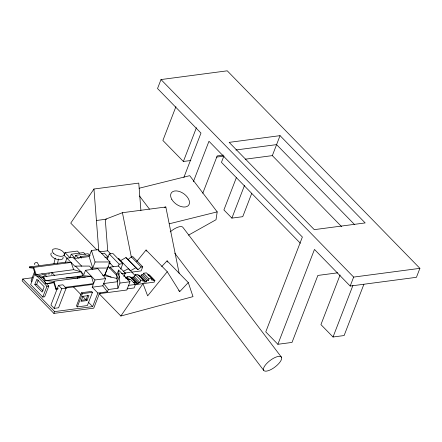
<?xml version="1.0" encoding="UTF-8"?>
<svg xmlns="http://www.w3.org/2000/svg" width="442" height="442" viewBox="0 0 442 442"><rect width="100%" height="100%" fill="white"/><g stroke="black" fill="none" stroke-linecap="round" stroke-linejoin="round"><path stroke-width="0.66" d="M51.819 274.532L51.907 272.543L54.548 275.311M139.142 188.237L189.712 175.667L217.193 211.884L216.011 219.74L188.502 235.155M55.244 258.139L53.93 263.714M58.499 258.968L57.477 263.554M32.305 277.753L22.791 279.007L22.1 280.792L53.907 313.406L93.765 308.146L99.362 293.643L126.804 290.018L129.992 281.753L118.616 270.09L116.622 275.255L117.948 288.245L108.351 289.51L103.704 283.543L117.285 281.747L119.279 276.587M34.603 271.554L31.084 280.676L31.929 281.543M34.807 284.549L36.863 279.228L44.206 286.753L42.15 292.079L34.807 284.549L36.675 284.305L43.095 290.891M36.675 284.305L38.272 280.162M42.791 297.035L46.924 286.322L48.786 286.079L44.653 296.786L42.791 297.035L30.653 284.593L34.785 273.88L35.719 274.836M79.604 253.321L77.394 251.056L65.04 252.686L64.035 255.288L75.278 266.708L75.51 266.101L89.444 266.073L92.605 269.311M65.239 262.598L66.946 258.167L73.129 257.349L81.764 266.2M55.891 289.278L56.178 288.538L53.963 281.211L45.526 280.676L43.67 276.747L36.233 274.609L33.703 267.377L29.41 266.985L29.448 267.753L33.354 268.195L35.609 275.664L43.443 277.907L45.659 283.681L53.764 282.642L55.891 289.278L57.93 289.007M58.515 285.377L50.935 305.024L54.189 308.361L58.571 307.781L66.151 288.134L62.897 284.797L58.515 285.377L61.77 288.714L66.151 288.134M85.35 254.404L83.582 252.592L71.234 254.222L69.902 257.675L65.04 252.686M54.189 308.361L61.77 288.714M89.897 255.581L88.085 253.719L75.731 255.349L74.77 257.846L71.234 254.222M53.907 313.406L54.598 311.616L92.649 306.593L97.875 293.052L107.472 291.786L108.351 289.51M79.836 257.857L80.306 256.636L90.052 255.349M91.461 250.498L95.063 261.995L92.721 268.067L89.118 256.57L91.461 250.498L97.997 249.636L110.019 261.962L104.655 275.294M107.472 291.786L102.826 285.814L105.621 278.57L97.897 268.648L85.527 270.283L83.842 274.642L75.51 266.101M193.347 181.739L208.967 141.263L302.372 237.034L265.769 331.887L277.869 344.29L314.466 249.437L350.186 286.057L416.436 277.311L419.9 268.344L227.249 70.819L160.998 79.56L157.534 88.533L200.983 133.081L183.878 177.408M81.549 292.731L76.433 305.991L77.317 306.897L87.339 305.577L92.455 292.317L91.571 291.411L81.549 292.731L82.433 293.637L92.455 292.317M77.317 306.897L82.433 293.637M81.439 300.273L86.096 299.654L87.798 295.256M86.986 300.56L88.925 295.532L82.93 296.322L80.991 301.35L86.986 300.56L86.096 299.654M97.875 293.052L92.185 287.217L93.295 284.339L65.41 288.018M65.018 287.366L93.582 283.598L94.98 279.979L105.621 278.57M107.152 259.454L109.257 253.99L112.925 253.509L122.821 263.659L120.71 269.134M104.406 275.902L108.218 266.637L116.622 275.255M109.754 268.211L110.174 267.128L118.423 266.04L125.29 273.084L123.909 276.67M175.927 106.66L162.883 140.462L183.38 161.479L190.833 160.496M118.423 266.04L119.158 264.139L122.821 263.659M118.948 273.338L116.953 278.499L102.544 275.145M117.948 288.245L119.942 283.079L118.616 270.09M125.467 278.14L126.627 277.985L127.075 276.819L129.721 276.465L135.213 282.101L134.86 283.013L136.528 282.792L136.081 283.946L138.07 283.687L138.468 282.648L139.97 282.449L140.799 280.294L143.208 279.979L142.772 281.101L144.556 280.863L144.048 282.178L146.23 281.891L146.733 280.576L148.418 280.355L148.993 278.863L151.888 278.482L151.308 279.974L153.346 279.703L152.938 280.764L154.882 280.51L154.252 282.14L134.838 284.703M131.252 278.233L132.578 278.057L132.976 277.018L134.478 276.819L139.97 282.449M134.478 276.819L135.307 274.664L137.716 274.344L143.208 279.979M127.346 279.819L130.517 279.399L135.451 284.46L134.103 287.957L127.119 288.88M135.13 275.559L118.583 258.531L120.583 260.625L125.937 257.564L128.042 259.581L131.296 256.857L132.827 256.653L142.727 266.802L141.147 270.891L131.583 272.15M183.38 161.479L196.425 127.677M139.65 276.405L140.738 276.261L141.247 274.946L142.926 274.725L148.418 280.355M142.926 274.725L143.501 273.233L146.396 272.847L151.888 278.482M202.784 193.242L217.193 155.915L223.309 155.103M223.807 156.23L221.448 162.341L300.389 243.277M236.326 177.745L223.906 209.928L231.89 218.11L242.746 216.679L251.669 193.552M231.89 218.11L244.559 185.286M245.2 159.208L272.338 155.623L280.051 135.65L365.175 222.928L314.284 229.647L229.155 142.368L280.051 135.65M340.075 275.012L320.936 324.605L333.036 337.008L344.119 335.544L363.904 284.272M350.186 286.057L353.65 277.09L419.9 268.344M333.036 337.008L352.915 285.482M140.91 210.475L138.771 183.098L93.958 189.016L70.737 223.122L96.969 250.017M100.445 293.151L99.665 294.284L120.859 316.013L193.016 296.632L188.275 282.56L167.082 260.83L161.684 266.565M120.859 316.013L142.998 283.626L147.65 295.869L167.253 271.731L146.059 250.006L136.689 261.548M178.761 290.648L179.723 291.632L188.275 282.56M125.937 257.564L137.943 269.731L141.197 267.007L142.727 266.802M135.838 267.714L130.484 270.775L128.484 268.681L123.279 271.349M179.132 273.25L165.827 206.983L122.428 212.713L105.273 219.326L107.732 250.802L110.594 253.736M164.557 207.475L165.827 206.983M169.286 223.79L217.193 211.884M235.873 149.993L276.587 144.622L354.567 224.569M216.563 157.098L224.011 156.114M96.417 220.497L106.627 219.149M99.555 251.885L107.732 250.802M101.273 253.636L104.445 253.216L108.108 256.973L104.931 257.393M73.913 258.576L89.118 256.57M29.41 266.985L66.819 262.045L71.112 262.438L73.643 269.675L81.079 271.808L82.936 275.736L91.367 276.272L93.582 283.598M33.703 267.377L71.112 262.438M108.699 263.714L110.749 263.443M36.233 274.609L73.643 269.675M44.454 274.499L46.493 274.228M47.852 274.051L49.891 273.78M43.67 276.747L81.079 271.808M45.526 280.676L82.936 275.736M53.963 281.211L91.367 276.272M124.749 273.057L130.213 272.333M121.484 273.587L125.29 273.084M45.659 283.681L53.819 282.604M137.876 275.394L139.064 275.233L144.556 280.863M129.926 277.305L131.036 277.162L136.528 282.792M148.098 275.046L149.39 274.874L154.882 280.51M56.178 288.538L58.217 288.267M119.942 283.079L129.992 281.753M92.185 287.217L102.826 285.814M133.23 282.361L135.213 282.101M128.467 285.383L135.451 284.46M337.688 272.825L317.864 275.438L292.013 342.423L277.869 344.29M66.178 277.952L80.008 277.775M95.063 261.995L110.019 261.962M90.693 268.073L107.677 268.034M85.35 277.068L77.361 276.477L77.466 278.482M104.947 274.499L111.08 277.134M41.752 273.88L46.885 276.322M42.172 277.465L43.885 278.278M38.857 265.222L37.106 262.399A1.757 0.751 -30.7 0 0 35.808 262.57L35.062 263.007A1.586 0.68 -30.7 0 0 34.321 264.023L34.52 264.333A1.757 0.751 -30.7 0 0 34.763 264.393M272.338 155.623L341.655 226.691M160.998 79.56L353.65 277.09M131.296 256.857L141.197 267.007M147.855 274.073L153.346 279.703M143.501 273.233L148.993 278.863M128.042 259.581L137.943 269.731M141.247 274.946L146.733 280.576M140.738 276.261L146.23 281.891M135.307 274.664L140.799 280.294M132.976 277.018L138.468 282.648M109.257 253.99L119.158 264.139M132.578 278.057L138.07 283.687M127.075 276.819L129.821 279.631M126.627 277.985L128.456 279.863M125.34 277.046L128.086 279.863M109.268 262.493L113.511 266.841M110.174 267.128L117.042 274.173M80.306 256.636L81.709 258.078M75.731 255.349L78.455 258.145M85.527 270.283L94.98 279.979M73.372 286.83L81.085 294.737M82.527 296.217L85.903 299.676M88.312 302.146L92.649 306.593M39.449 276.504L45.52 282.725M46.454 283.687L48.786 286.079M36.653 275.797L46.924 286.322M22.791 279.007L54.598 311.616M281.46 357.224A11.061 4.077 -37.2 0 0 266.311 363.937A11.061 4.077 -37.2 0 0 269.863 370.092A11.061 4.077 -37.2 0 0 281.46 357.224L182.982 227.459A11.061 4.077 -37.2 0 0 170.203 231.868M139.479 195.983L149.473 209.149M174.75 253.161L263.631 370.28M167.253 271.731L179.723 291.632M146.059 250.006L146.772 251.139M167.082 260.83L167.512 262.112M122.428 212.713L131.39 257.338M93.958 189.016L98.82 251.288M63.118 257.266A6.503 3.254 21.1 0 1 56.079 259.078A6.503 3.254 21.1 0 1 51.311 253.006M53.338 253.183A6.503 3.254 21.1 0 0 63.968 255.47A6.503 3.254 21.1 0 0 57.593 248.934A6.503 3.254 21.1 0 0 53.338 253.183M171.761 199.303A10.625 6.437 35.2 0 0 188.104 205.79A10.625 6.437 35.2 0 0 180.275 191.811A10.625 6.437 35.2 0 0 171.761 199.303"/></g></svg>
